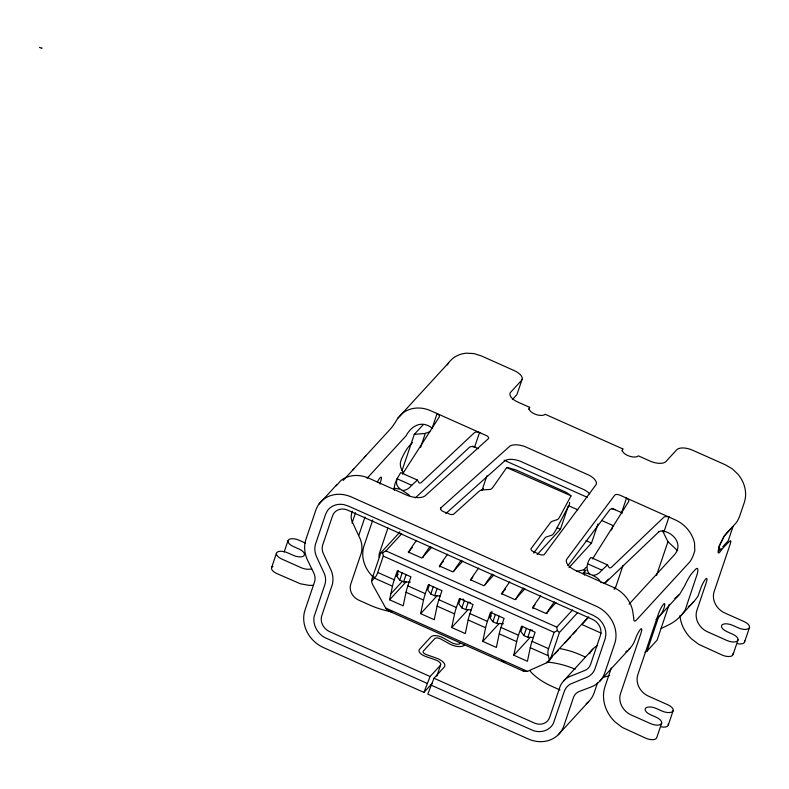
<?xml version="1.0" encoding="UTF-8"?>
<svg xmlns="http://www.w3.org/2000/svg" width="789" height="789" viewBox="0 0 789 789"><rect width="100%" height="100%" fill="white"/><g stroke="black" fill="none" stroke-linecap="round" stroke-linejoin="round"><path stroke-width="1.18" d="M480.067 432.757L479.534 432.54A4.665 2.446 17.7 0 0 474.357 432.737L421.356 482.483A17.348 4.192 -63.9 0 1 418.821 482.493L417.401 480.067L400.704 472.621C397.646 477.818 393.514 484.051 394.372 490.235M386.008 608.605L385.673 608.043L527.506 671.34L524.113 671.429L388.513 610.883L386.008 608.605L372.98 585.191A14.113 8.797 32.3 0 1 371.649 581.355L371.747 580.102A9.004 4.409 -88.2 0 1 372.24 578.238L380.85 552.813L399.964 531.993M397.38 478.302C393.297 488.569 404.274 490.285 409.57 495.591M669.476 517.288L668.944 517.071A4.645 2.436 17.7 0 0 663.796 517.278L611.426 567.311A17.338 4.113 -64 0 1 608.94 567.33L607.55 564.924L590.862 557.478C587.085 561.837 585.28 569.411 589.551 573.988C593.19 575.654 597.243 577.242 599.768 580.467M389.598 599.798L392.458 586.188A21.392 3.787 -66 0 1 394.253 579.816L397.331 570.733L410.921 576.798L407.844 585.882A21.392 3.787 -66 0 0 406.039 592.253L403.189 605.853L389.598 599.798L406.207 581.7M420.655 613.655L423.506 600.044A21.392 3.787 -66 0 1 425.31 593.673L428.388 584.6L441.978 590.655L438.901 599.739A21.392 3.787 -66 0 0 437.096 606.11L434.246 619.72L420.655 613.655L437.264 595.557M451.712 627.511L454.563 613.911A21.392 3.787 -66 0 1 456.367 607.54L459.445 598.456L473.035 604.522L469.958 613.595A21.392 3.787 -66 0 0 468.153 619.967L465.303 633.577L451.712 627.511L468.321 609.414M482.769 641.368L485.62 627.768A21.392 3.787 -66 0 1 487.424 621.397L490.502 612.313L504.092 618.379L501.015 627.462A21.392 3.787 -66 0 0 499.21 633.833L496.36 647.434L482.769 641.368L499.378 623.28M513.826 655.225L516.677 641.625A21.392 3.787 -66 0 1 518.481 635.253L521.559 626.17L535.139 632.236L532.072 641.319A21.392 3.787 -66 0 0 530.267 647.69L527.417 661.29L513.826 655.225L530.435 637.137M41.945 47.892L41.778 48.385L39.45 47.35M271.505 567.902L276.416 553.375M284.158 551.994L287.936 540.82M352.022 523.146L355.543 512.751M358.748 535.504L365.001 517.022M372.793 519.941L364.054 545.741A30.229 26.303 42.6 0 0 372.99 576.818M402.045 470.599L414.294 434.404L423.368 424.512M387.941 527.999L379.588 552.675A12.959 11.273 42.6 0 0 379.065 557.241M401.749 533.709L385.959 550.909L382.685 552.645L383.296 556.107L377.763 572.459L394.253 579.816M420.586 447.373L425.31 433.408L429.857 431.721M432.648 428.407A4.645 2.426 17.7 0 0 432.165 428.131L437.086 413.604L436.583 413.357M410.26 582.104L403.603 581.897L399.727 580.171L396.67 576.039L398.425 570.851M399.727 580.171L402.183 572.903M403.603 581.897L406.069 574.639M415.192 497.879A34.706 8.383 -63.9 0 0 415.764 497.524L469.445 447.264A4.665 2.436 17.7 0 1 474.613 447.067L479.534 432.54M429.482 584.708L427.727 589.896L430.784 594.028L434.66 595.754L440.203 595.932M430.784 594.028L433.24 586.76M434.66 595.754L437.126 588.495M482 490.363L486.941 475.747M522.19 379.075L517.278 393.603A12.959 5.967 18.7 0 1 516.558 394.993L512.396 399.52M464.415 645.086A10.799 4.971 18.7 0 1 449.385 643.814L440.873 639.041A4.32 1.992 18.7 0 0 434.857 638.538L423.338 651.083A4.32 1.992 18.7 0 0 426.524 654.683L436.307 658.075A10.799 4.971 18.7 0 1 444.256 667.05L433.98 678.234L427.816 694.133L528.166 738.918A30.238 26.303 42.6 0 0 563.948 725.614L573.435 697.575A12.959 11.273 42.6 0 1 579.402 691.411L590.961 687.041A30.238 26.303 42.6 0 0 604.877 672.662L614.67 643.735A30.238 26.303 42.6 0 0 596.109 606.179L351.539 497.04A30.238 26.303 42.6 0 0 315.758 510.335L305.964 539.272A30.238 26.303 42.6 0 0 307.769 560.673L313.726 572.853A12.959 11.273 42.6 0 1 314.505 582.026L305.018 610.065A30.238 26.303 42.6 0 0 323.579 647.621L423.93 692.397L430.104 676.508L440.37 665.324A6.48 2.978 18.7 0 0 435.597 659.929L425.813 656.537A8.64 3.975 18.7 0 1 419.462 649.357L430.981 636.802A8.64 3.975 18.7 0 1 443.004 637.818L451.515 642.591A6.48 2.978 18.7 0 0 460.529 643.36M460.539 598.565L458.784 603.763L461.841 607.885L465.717 609.621L471.26 609.789M436.84 676.124L440.627 664.949M461.841 607.885L464.297 600.616L463.074 598.969M528.886 409.57L529.646 407.331L517.998 402.143A12.959 5.967 18.7 0 1 510.67 392.232L521.47 380.466A12.959 5.967 18.7 0 0 514.152 370.564L481.152 355.839L473.824 353.571L466.407 353.186A30.238 26.303 42.6 0 0 447.284 364.903M465.717 609.621L468.183 602.352L470.392 602.421M503.431 623.685L496.774 623.478L492.898 621.742L489.841 617.619L491.951 611.386M492.898 621.742L495.354 614.483M496.774 623.478L499.23 616.209M522.653 626.288L520.898 631.476L523.945 635.599L527.831 637.334L533.374 637.502M523.945 635.599L526.411 628.34M537.151 554.618L560.437 529.251L568.425 505.641L577.834 509.832M527.831 637.334L530.287 630.066L532.506 630.135M527.032 671.538L546.787 662.75A14.113 8.797 32.3 0 0 549.361 660.659L550.012 659.663A9.004 6.667 -36.5 0 0 550.821 657.927L559.421 632.502L557.379 630.598L554.105 632.334L548.572 648.676L532.072 641.319M622.057 451.15L622.817 448.911L545.169 414.264A8.64 3.975 18.7 0 1 534.528 413.939A8.64 3.975 18.7 0 1 529.646 407.331M569.037 567.567L591.494 543.108L597.963 523.995M611.544 530.06L613.073 525.563L601.573 520.434M622.057 512.929A4.665 2.436 17.7 0 0 621.584 512.653L626.505 498.125L625.993 497.879M614.878 588.998A12.575 10.947 42.6 0 0 615.627 587.322L623.054 565.368M597.608 682.574L594.186 692.673A30.238 26.303 42.6 0 1 586.247 703.758M611.278 668.086L605.025 686.568A34.558 30.061 42.6 0 0 615.114 721.974L622.274 727.428L645.658 738.149A8.64 3.975 18.7 0 0 656.783 737.547L661.705 723.02M658.874 531.796A4.645 2.426 17.7 0 1 664.032 531.599L668.944 517.071M656.517 575.428L667.938 541.688L662.632 530.958M644.948 652.237L647.019 651.142L658.874 616.12M669.23 604.325L657.099 640.155L647.019 651.142M719.43 545.238L718.513 547.961A6.48 1.144 -66 0 1 718.828 551.057L721.166 548.503M668.303 724.992L673.224 710.465M733.109 654.397L738.031 639.869M744.629 641.842L749.55 627.314M336.232 485.777L340.986 480.422A30.238 26.303 42.6 0 1 368.818 478.213L406.483 495.019A16.066 7.397 18.7 0 0 425.36 495.64L488.371 438.674A4.113 1.894 18.7 0 0 486.123 435.459L430.745 410.753A30.238 26.303 42.6 0 0 402.913 412.963L397.725 418.308L395.23 422.44A12.9 1.489 -59.3 0 1 390.644 428.762L343.185 480.452M570.861 496.192L560.19 515.957A10.947 1.44 -67.4 0 1 557.655 519.487L552.053 521.342A27.171 3.58 -67.4 0 0 549.765 523.561L531.184 548.463A4.32 1.992 18.7 0 0 532.674 551.255L539.163 554.223A4.3 1.972 18.7 0 0 544.252 554.568L596.178 484.476A14.449 6.647 18.7 0 0 588.989 475.175L525.139 446.682A14.449 6.647 18.7 0 0 510.019 446.022L440.627 508.047C440.065 512.13 447.61 512.337 449.631 514.201A4.32 1.992 18.7 0 0 453.902 513.974L478.548 491.774A27.171 6.036 -64.5 0 1 481.744 489.969L490.304 489.436A10.947 2.426 -64.5 0 0 493.648 486.261L506.706 467.561L507.662 467.522L516.42 470.116L566.246 492.356L571.236 495.896L506.706 467.561M592.578 558.898L628.636 501.587A4.665 2.446 17.7 0 0 626.505 498.125M402.508 474.081L439.207 417.056A4.645 2.436 17.7 0 0 437.086 413.604M416.543 540.347L411.631 547.231A5.444 0.967 -66 0 0 408.899 552.685M430.133 546.412L425.212 553.286A5.444 0.967 -66 0 0 422.914 557.655M447.6 554.203L442.688 561.087A5.444 0.967 -66 0 0 439.779 567.074M461.19 560.269L456.269 567.153A5.444 0.967 -66 0 0 454.208 570.96M478.657 568.06L473.745 574.944A5.444 0.967 -66 0 0 471.013 580.408M492.247 574.126L487.326 581.01A5.444 0.967 -66 0 0 485.265 584.817M509.714 581.927L504.802 588.801A5.444 0.967 -66 0 0 502.07 594.265M523.304 587.983L518.383 594.867A5.444 0.967 -66 0 0 516.085 599.236M540.771 595.784L535.849 602.658A5.444 0.967 -66 0 0 532.94 608.644M554.361 601.849L549.44 608.723A5.444 0.967 -66 0 0 547.379 612.54M440.627 508.047L440.42 509.053M533.62 553.138L544.647 538.364A15.514 2.042 -67.4 0 1 545.949 537.102L551.994 535.1A19.094 2.515 -67.4 0 0 556.63 528.531L568.79 505.719A8.156 6.539 10.1 0 0 569.55 502.415M567.972 565.535L609.887 509.635A4.113 1.894 18.7 0 1 615.016 509.704M417.401 480.067L411.68 485.284C409.452 488.095 406.069 490.788 402.301 490.423M607.55 564.924L601.879 570.161C599.65 572.972 596.267 575.664 592.5 575.299M318.914 504.171L336.587 484.919M397.725 418.308L448.527 362.97M367.043 478.312L406.177 435.686C411.463 425.616 421.859 419.995 432.165 428.131M372.24 578.238L373.907 576.424M412.381 547.467L408.219 551.994L421.809 558.06L431.79 547.191M396.67 576.039L398.238 574.333M481.783 490.206L483.43 488.411M390.851 593.851L402.439 581.217M443.438 561.324L439.276 565.851L452.866 571.917L462.847 561.048M472.828 576.996L470.333 579.718L483.923 585.773L493.904 574.905M505.552 589.048L501.39 593.575L514.98 599.64L524.951 588.762M489.841 617.619L491.409 615.903M423.93 692.397L432.165 683.432M534.942 604.709L532.447 607.431L546.037 613.497L556.008 602.618M576.67 571.344L583.791 569.845L586.257 567.153M582.627 573.633L585.951 570.003M557.379 630.598L556.768 627.137L572.558 609.936M559.421 632.502L577.706 612.589M604.285 583.623L608.447 579.096M550.821 657.927L588.209 617.195M613.96 589.136L615.627 587.322M546.787 662.75L552.556 656.468M555.022 653.775L558.316 650.185M564.914 643.015L570.674 636.733M573.149 634.04L576.443 630.45M582.213 624.168L588.801 616.988M629.07 604.196L674.033 555.219C683.521 545.15 674.201 532.693 662.336 530.819M563.74 680.779L592.726 649.189M722.724 546.807L728.188 540.859L733.109 526.332L723.74 536.53A6.48 1.144 -66 0 1 720.041 543.976M599.561 681.43L629.809 648.479M658.608 617.106L678.767 595.133M558.316 734.697L588.555 701.746M680.759 615.824L693.718 601.711M371.609 580.98L374.45 578.15L392.458 586.188M658.874 531.796L605.844 582.341A34.686 8.215 -64 0 1 603.26 583.515M445.736 513.609L505.098 460.549A14.449 6.647 18.7 0 1 520.217 461.21L584.067 489.703A14.449 6.647 18.7 0 1 589.738 493.944M661.202 628.517L668.894 624.73A51.877 45.131 42.6 0 0 685.217 609.897L697.111 574.402A17.279 3.057 -66 0 0 695.188 569.697L692.308 572.834A17.279 3.057 -66 0 0 684.862 585.537L679.911 593.861A30.238 26.303 42.6 0 1 674.802 598.407M394.046 488.154L399.352 489.111M392.36 612.106L389.194 611.228M414.294 434.404L425.31 433.408M380.85 552.813L382.685 552.645M474.613 447.067L475.146 447.284M664.032 531.599L664.565 531.816M589.551 573.988L584.777 572.794L584.245 573.031L584.541 575.102M472.631 446.17L478.252 448.675M504.112 460.214L587.302 497.336M612.037 508.382L622.156 512.889M557.162 527.782L560.437 529.251M586.03 540.672L591.494 543.108M397.38 478.903L411.68 485.284M587.578 563.78L601.879 570.161M583.791 569.845L585.882 570.772M582.154 624.651L601.129 633.113M385.959 550.909L556.768 627.137M383.296 556.107L554.105 632.334M585.487 657.099L581.069 655.126A43.188 19.873 18.7 0 0 559.726 648.568M407.844 585.882L425.31 593.673M438.901 599.739L456.367 607.54M469.958 613.595L487.424 621.397M501.015 627.462L518.481 635.253M305.53 543.108L299.061 540.218A8.64 3.975 18.7 0 0 288.419 539.893A8.64 3.975 18.7 0 0 293.301 546.491L299.13 549.095A8.64 3.975 18.7 0 1 304.012 555.693A8.64 3.975 18.7 0 1 293.37 555.367L287.541 552.773A8.64 3.975 18.7 0 0 276.9 552.438A8.64 3.975 18.7 0 0 281.781 559.046L301.191 567.705A17.279 15.03 42.6 0 0 311.665 568.918M406.039 592.253L423.506 600.044M437.096 606.11L454.563 613.911M468.153 619.967L485.62 627.768M499.21 633.833L516.677 641.625M530.267 647.69L548.276 655.718L549.548 660.383M501.587 660.561L504.94 662.05M560.003 689.961L552.261 686.499A43.188 19.873 18.7 0 1 529.695 670.522M430.104 676.508L329.753 631.723A12.959 11.273 42.6 0 1 321.794 615.627L331.281 587.588A24.41 21.234 42.6 0 0 331.193 570.437L323.52 554.006A12.959 11.273 42.6 0 1 322.74 544.834L332.534 515.907A12.959 11.273 42.6 0 1 347.87 510.207L592.44 619.345A12.959 11.273 42.6 0 1 600.399 635.441L590.606 664.368A12.959 11.273 42.6 0 1 584.639 670.532L569.323 676.706A24.41 21.234 42.6 0 0 559.164 689.28L549.667 717.319A12.959 11.273 42.6 0 1 534.331 723.02L433.98 678.234M427.007 683.323L324.417 637.394A19.449 16.924 42.6 0 1 314.13 616.594L324.752 584.974A17.93 15.602 42.6 0 0 324.683 574.402L316.32 556.235A19.439 16.914 42.6 0 1 315.344 544.686L325.581 514.31L327.445 510.67A19.488 16.954 42.6 0 1 343.757 504.605L348.077 505.946L593.417 615.43L597.391 617.797A19.488 16.954 42.6 0 1 605.853 634.918L605.084 639.041L594.778 669.378A19.439 16.914 42.6 0 1 587.263 677.149L570.408 684.053A17.93 15.602 42.6 0 0 564.145 691.815L553.375 723.355A19.449 16.924 42.6 0 1 533.561 730.722L430.883 685.049M621.071 512.406L621.584 512.663M524.113 671.429L522.565 670.384M667.938 541.688L677.583 550.633M403.643 473.518L401.137 468.331A13.058 12.042 49.5 0 1 400.329 463.478L400.329 463.449A15.07 14.774 86 0 1 401.473 459.07A17.279 3.057 -66 0 1 408.919 446.377L411.799 443.231A17.279 3.057 -66 0 1 412.509 442.54M546.915 613.645A5.444 0.967 -66 0 1 547.142 613.092M272.994 566.275A8.64 3.975 18.7 0 0 276.86 573.573L300.412 583.791L308.913 585.33A34.558 30.061 42.6 0 0 313.125 585.27M601.119 582.746A34.686 8.215 -64 0 1 600.873 582.39M733.03 653.292A8.64 3.975 18.7 0 1 721.984 654.998L698.61 644.278L691.44 638.824A34.558 30.061 42.6 0 1 679.95 615.598M744.55 640.737A8.64 3.975 18.7 0 1 737.774 643.755M399.195 533.709A12.959 11.273 42.6 0 1 399.372 532.171M391.147 611.643A43.188 19.873 18.7 0 1 369.804 605.084L358.739 600.143A12.959 11.273 42.6 0 1 350.78 584.047L360.277 556.008A24.41 21.234 42.6 0 0 360.178 538.857L352.505 522.426A12.959 11.273 42.6 0 1 351.736 513.254A8.64 1.529 -66 0 1 352.466 511.272M668.224 723.888A8.64 3.975 18.7 0 1 661.448 726.906M622.817 448.911A8.64 3.975 18.7 0 0 627.699 455.519A8.64 3.975 18.7 0 0 638.34 455.845L649.988 461.042A12.959 5.967 18.7 0 0 665.955 461.526L676.755 449.76A12.959 5.967 18.7 0 1 692.722 450.253L725.722 464.977L732.458 468.982L738.149 474.445A30.238 26.303 42.6 0 1 744.283 502.534L739.983 515.247A6.48 1.144 -66 0 1 735.979 523.048L725.9 534.025A10.799 1.913 -66 0 0 719.223 547.033A10.799 1.913 -66 0 0 719.755 552.192C723.395 547.349 726.205 544.302 729.835 541.205A6.48 1.144 -66 0 1 730.15 544.302L714.163 591.523A17.279 15.03 42.6 0 0 724.775 612.974L744.185 621.643A8.64 3.975 18.7 0 1 749.067 628.241A8.64 3.975 18.7 0 1 738.425 627.916L732.606 625.322A8.64 3.975 18.7 0 0 721.955 624.987A8.64 3.975 18.7 0 0 726.837 631.594L732.665 634.188A8.64 3.975 18.7 0 1 737.547 640.796A8.64 3.975 18.7 0 1 726.906 640.471L707.496 631.802A17.279 15.03 42.6 0 1 696.884 610.351L706.106 583.101A8.64 1.529 -66 0 0 705.682 578.978A8.64 1.529 -66 0 0 700.346 589.383L698.176 595.784A51.877 45.131 42.6 0 1 691.095 604.325M364.271 457.669A8.64 3.975 18.7 0 1 365.761 456.042M377.359 482.099A8.64 1.529 -66 0 1 381.028 477.098A8.64 1.529 -66 0 1 380.535 481.882A12.959 11.273 42.6 0 0 380.042 484.091M352.742 470.224A8.64 3.975 18.7 0 1 354.241 468.597M628.567 649.663A30.238 26.303 42.6 0 0 635.125 639.721A8.64 1.529 -66 0 1 640.461 629.316A8.64 1.529 -66 0 1 640.885 633.439L620.558 693.501A17.279 15.03 42.6 0 0 631.17 714.952L650.58 723.621A8.64 3.975 18.7 0 0 661.221 723.947A8.64 3.975 18.7 0 0 656.34 717.339L650.511 714.745A8.64 3.975 18.7 0 1 645.629 708.147A8.64 3.975 18.7 0 1 656.27 708.473L662.099 711.067A8.64 3.975 18.7 0 0 672.741 711.392A8.64 3.975 18.7 0 0 667.859 704.794L648.45 696.135A17.279 15.03 42.6 0 1 637.837 674.674L658.164 614.611A8.64 1.529 -66 0 1 663.5 604.216A8.64 1.529 -66 0 1 663.924 608.339A30.238 26.303 42.6 0 1 656.053 619.375M627.245 650.757A30.238 26.303 42.6 0 1 625.845 651.744M689.694 605.548A51.877 45.131 42.6 0 1 688.235 606.692M609.68 675.433A30.229 26.303 42.6 0 1 603.555 677.07M546.688 662.109A43.188 19.873 18.7 0 1 575.132 669.21M589.59 653.736A24.41 21.234 42.6 0 1 597.066 645.767M377.773 572.479A16.273 7.969 -88.2 0 1 374.44 578.12M548.296 655.708A16.273 12.042 -36.5 0 1 548.533 648.676M633.646 617.481L633.853 620.134A12.9 3.038 -72.8 0 0 636.279 620.203L689.556 562.153A12.9 3.038 -72.8 0 0 693.245 555.426L694.793 550.88L694.547 543.108A30.238 26.303 42.6 0 0 675.315 519.892L619.937 495.176A4.113 1.894 18.7 0 0 614.809 495.097L567.005 558.849A16.066 7.397 18.7 0 0 575.723 570.546L613.388 587.351A30.238 26.303 42.6 0 1 632.62 610.568L633.646 617.481"/></g></svg>
